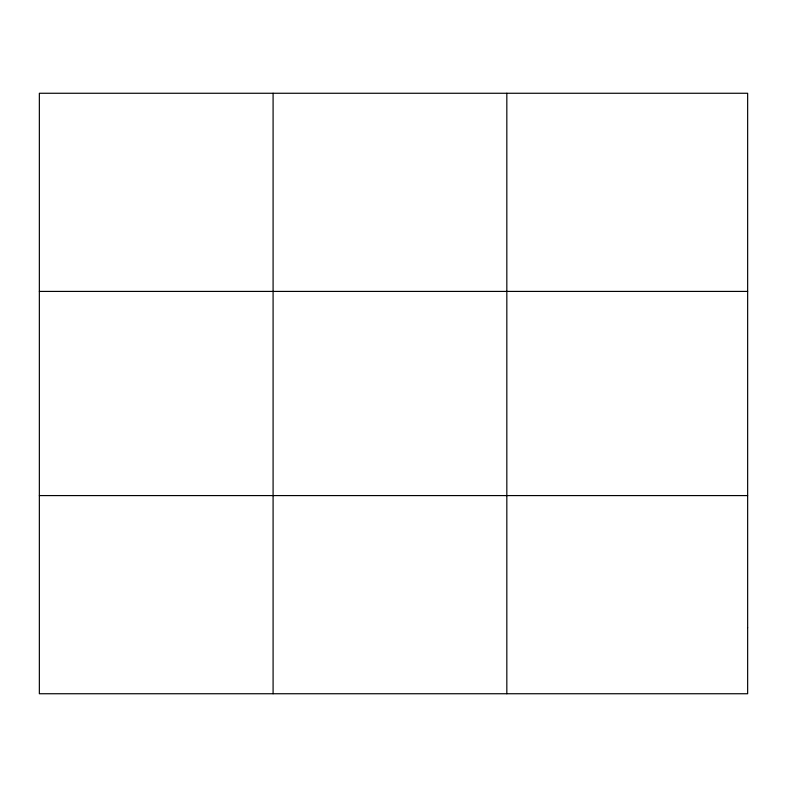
<?xml version="1.0" encoding="UTF-8"?>
<svg xmlns="http://www.w3.org/2000/svg" width="787" height="787" viewBox="0 0 787 787"><rect width="100%" height="100%" fill="white"/><g stroke="black" fill="none" stroke-linecap="round" stroke-linejoin="round"><path stroke-width="1.18" d="M273.089 693.741L273.089 93.26M506.828 693.741L506.828 93.26M39.35 291.416L747.65 291.416M39.35 495.584L747.65 495.584M747.65 627.692L747.65 693.741L39.35 693.741L39.35 93.26L747.65 93.26L747.65 627.692"/></g></svg>
